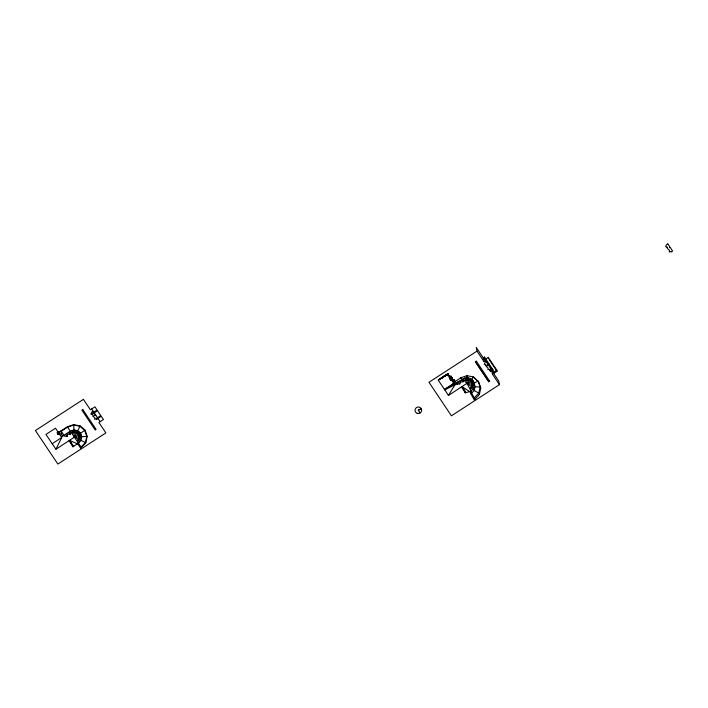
<?xml version="1.0" encoding="UTF-8"?>
<svg xmlns="http://www.w3.org/2000/svg" width="708" height="708" viewBox="0 0 708 708"><rect width="100%" height="100%" fill="white"/><g stroke="black" fill="none" stroke-linecap="round" stroke-linejoin="round"><path stroke-width="1.06" d="M59.817 433.464L58.136 434.305L58.667 431.8L57.286 432.694M451.925 377.913L450.244 378.762L450.775 376.249L449.394 377.152M452.129 380.957L454.014 379.727L457.005 384.152L456.81 383.178L458.306 381.683L464.882 377.975C469.377 376.674 474.086 379.869 474.537 384.55L473.767 388.205L474.218 390.489L478.812 393.152L479.405 394.471L474.21 399.878L470.9 393.816L470.493 391.772M441.686 377.984L447.872 374.125L449.996 377.276M59.145 432.137L67.393 426.747L70.853 432.137L73.021 433.048L74.066 431.207L75.313 432.898L75.853 430.34M77.659 443.686L80.641 448.12L85.836 442.712L87.181 436.349L85.093 430.199L80.154 425.924L73.676 424.658L67.393 426.747M470.501 378.55L469.917 379.577L468.006 380.293L468.546 377.736M479.405 394.471L480.741 388.108L478.661 381.957L473.307 376.904L467.041 375.683L460.961 377.7L454.81 381.709M62.72 436.181L61.578 434.491L61.038 430.898L64.543 436.101L67.118 436.535L67.72 434.031L67.198 433.261M67.72 434.031L70.296 434.464L70.853 432.137M443.358 376.886L447.872 374.125L447.252 374.001L438.349 380.338L444.606 389.63L454.129 383.417C448.252 375.187 454.297 381.709 454.536 385.444L448.394 395.471L444.536 389.25L454.129 383.417M445.04 375.789L447.837 373.966M58.844 431.685L57.127 432.8L58.251 434.482L59.968 433.358L58.844 431.685L58.136 434.305L58.941 431.836M452.908 381.948L452.076 377.815L450.952 376.134L450.244 378.762L451.049 376.284M459.819 383.931L458.306 381.683L456.855 383.417L457.324 383.948L459.819 383.931L460.501 381.877L459.988 381.108M460.501 381.877L462.997 381.851L463.634 379.957L463.165 379.028M77.765 442.146L77.73 440.049L79.862 439.818L78.765 438.022L80.5 436.783L78.632 435.774L79.508 433.854L77.367 433.898L77.154 431.809L75.313 432.898M58.127 432.154L55.472 428.207L45.949 434.429L55.932 449.244L61.605 437.748M80.154 425.924L74.411 437.172L85.836 442.712M457.439 383.329L458.306 381.683M471.422 380.046L473.307 376.904L478.661 381.957M470.9 393.816L474.218 390.489L474.988 386.825L474.537 384.55L473.271 384.55L471.324 383.161L472.28 381.621L473.342 381.01L473.794 383.294L478.095 381.046L480.741 388.108M475.006 399.356L471.696 393.294L471.236 391.011L473.767 388.205L466.873 383.4L463.634 379.957M438.27 379.957L447.872 374.125L447.111 374.089M463.837 379.975L465.714 380.435L466.829 378.975L466.776 377.824M439.261 379.559L447.872 374.125L438.402 379.869M440.252 378.568C439.102 379.594 444.951 375.806 447.872 374.125L440.942 378.461L447.872 374.125L445.332 375.249M442.624 377.364L447.872 374.125L441.916 377.479M453.332 383.497L453.925 383.116M77.367 433.898L79.137 431.933M448.394 395.471L466.873 383.4L472.28 381.621L470.059 381.285L471.829 379.329M58.454 434.349L59.835 433.154L58.251 434.482M450.562 378.807L451.943 377.612L450.359 378.93L450.651 380.391L451.651 379.745M61.277 431.225L67.623 427.083L73.694 425.066L79.969 426.287L84.748 430.429L86.765 436.376L85.473 442.535L80.42 447.783M60.277 435.34L61.578 434.491M61.41 437.031L70.375 431.181L73.986 429.977L77.712 430.703L80.553 433.163L81.747 436.703L80.978 440.358L78.455 443.164L72.774 446.872M52.206 443.721L61.729 437.5L59.251 433.827M55.932 449.244L85.093 430.199M450.651 380.391L449.235 377.258L450.952 376.134M449.527 378.718L450.43 377.594M452.076 377.815L450.359 378.93L449.235 377.258M454.403 381.674L454.014 379.727L454.456 382.789L452.306 384.426M454.456 382.789L455.598 384.488L454.288 385.338L456.855 383.417M465.147 392.683L466.183 392.489M470.209 391.949L462.005 386.577L466.05 392.577L471.289 391.25L466.873 383.4L466.829 378.975L468.006 380.293M473.758 398.4L478.812 393.152L480.104 386.993L474.988 386.825L474.095 384.179M93.129 411.215L91.748 412.118L91.27 413.392M90.951 413.914L91.421 413.614M92.013 414.507L92.483 414.207M95.226 414.348L94.916 415.189L95.828 415.242M92.624 414.428L93.102 416.375L94.916 415.189M97.925 418.375L96.536 419.269L96.235 418.826L94.545 419.278L94.872 417.782L93.102 416.375M483.228 357.859L476.236 347.433L476.971 351.115L428.968 382.276L451.43 415.817L499.441 384.656L498.706 380.975L491.715 370.541L492.954 369.735L484.467 357.062L483.228 357.859L483.962 361.54L485.785 360.363M475.44 361.753L476.342 361.169L489.662 381.169L488.759 381.754L475.44 361.753L488.759 381.754M475.475 361.921L476.342 361.169M496.786 370.125L493.467 372.284L484.971 359.602L488.29 357.443L496.786 370.125L497.016 371.266L492.458 374.222L499.441 384.656M487.299 364.824L488.785 363.859M487.325 364.974L488.821 364.009M420.127 412.941L418.322 410.242L421.092 408.445M486.352 366.576L488.493 364.585L486.44 361.682L485.051 362.576L484.245 364.31L486.051 364.956L485.591 365.257L486.352 366.576L488.157 368.116L487.839 369.673L489.538 369.249L489.839 369.735L491.228 368.833L489.086 365.478L488.175 365.399M492.538 369.567L490.308 371.019L489.83 370.311L492.033 368.709M489.83 370.311L492.069 368.859M490.308 371.019L492.511 369.417M488.724 381.585L489.662 381.169M447.872 374.125L443.642 376.346M418.322 410.242L421.287 408.79M471.236 391.011L470.537 389.913L470.431 387.435L472.634 387.586L471.457 385.409L473.271 384.55L466.873 383.4L469.917 379.577L470.059 381.285M444.668 389.949L454.244 385.117M78.632 435.774L81.154 434.933M471.324 383.161L473.847 382.32M438.544 379.683L438.969 379.497M87.181 436.349L74.411 437.172L73.676 424.658M471.457 385.409L474.059 385.922M78.765 438.022L81.367 438.526M69.003 440.703L73.039 446.704L69.543 440.349L77.384 443.863M449.093 375.674L449.438 376.187M470.431 387.435L472.413 389.152M77.73 440.049L79.721 441.765M447.916 373.93L448.297 374.488M453.678 382.479L454.049 383.037M462.554 379.869L460.961 377.7L460.961 378.506M461.483 379.612L462.997 381.851M461.466 386.931L465.501 392.931L462.005 386.577M456.81 383.178L457.324 383.948M450.155 377.399L447.792 373.744L448.261 376.072M71.066 432.207L81.438 447.598M68.791 432.216L70.296 434.464M65.614 434.296L67.118 436.535M69.543 440.349L73.588 446.341M489.131 359.487L497.016 371.266M489.803 370.16L490.272 370.868M476.971 351.115L483.962 361.54M91.633 408.985L100.129 421.667M91.863 414.286L91.102 414.136M452.899 381.32L452.385 380.559M464.882 377.975L465.714 380.435M72.181 430.579L73.021 433.048M467.245 376.417L467.041 375.683L467.156 378.337M492.954 369.735L493.467 372.284M491.715 370.541L492.458 374.222M488.29 357.443L488.52 358.584M484.467 357.062L484.971 359.602M83.411 399.356L35.4 430.526L57.87 464.067L105.873 432.898L98.89 422.464L103.448 419.508L94.952 406.826L90.394 409.79L83.411 399.356M82.809 409.578L81.907 410.171L95.191 430.004L96.093 429.411L82.809 409.578M96.27 410.578L92.544 412.994L93.022 413.702L96.739 411.286L96.27 410.578M99.987 416.136L96.261 418.552L96.739 419.26L100.465 416.844L99.987 416.136M667.812 243.933L666.423 244.835L665.617 246.57L667.423 247.216L666.963 247.517L667.724 248.835L669.529 250.375L669.21 251.933L670.91 251.508L671.211 251.986L672.6 251.083L670.458 247.738L669.547 247.65L669.865 246.844L667.812 243.933M417.198 413.304A3.31 3.239 -11.3 0 0 421.579 409.658A3.31 3.239 -11.3 0 0 416.198 407.781A3.31 3.239 -11.3 0 0 417.198 413.304"/></g></svg>
